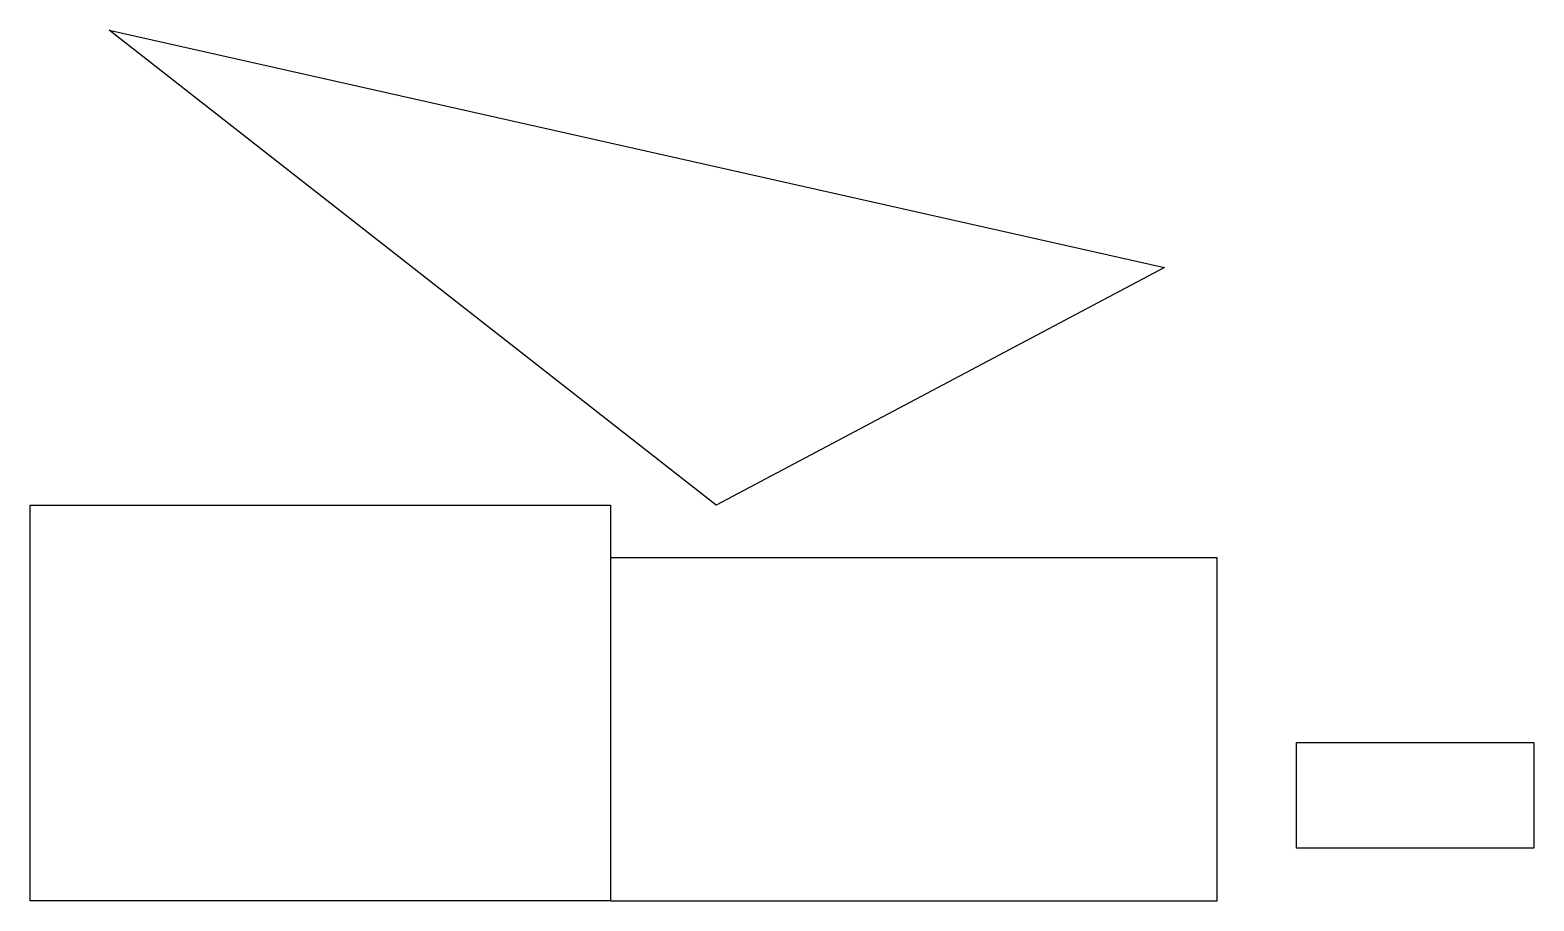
# Model space of a CAD drawing. Header units: millimetres. Extents: x 13 to 70, y -2 to 31.
import ezdxf

# ---------------------------------------------------------------- set-up
doc = ezdxf.new("R2010")
doc.units = ezdxf.units.MM
doc.layers.get('0').update_dxf_attribs({"lineweight": 25, "true_color": 0xffffff})

msp = doc.modelspace()

# ---------------------------------------------------------------- linework, layer by layer
for p, q in [((16, 31), (56, 22)), ((39, 13), (16, 31)), ((16, 31), (16, 31)), ((56, 22), (39, 13)), ((56, 22), (56, 22)), ((13, 13), (35, 13)), ((13, -2), (13, 13)), ((35, 13), (35, -2)), ((58, 11), (35, 11)), ((35, 11), (35, -2)), ((58, -2), (58, 11)), ((61, 4), (70, 4)), ((61, 0), (61, 4)), ((70, 4), (70, 0)), ((70, 0), (61, 0)), ((35, -2), (13, -2)), ((35, -2), (58, -2))]:
    msp.add_line(p, q)

doc.saveas('drawing.dxf')
